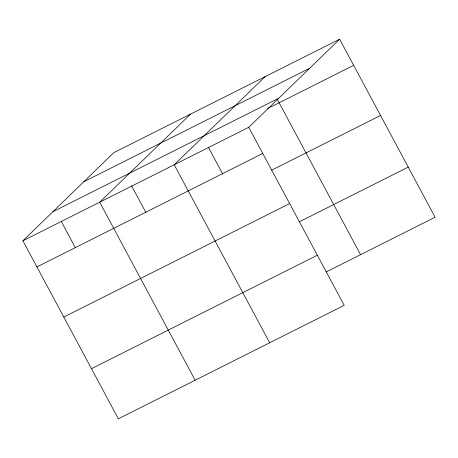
<?xml version="1.0" encoding="UTF-8"?>
<svg xmlns="http://www.w3.org/2000/svg" width="458" height="458" viewBox="0 0 458 458"><rect width="100%" height="100%" fill="white"/><g stroke="black" fill="none" stroke-linecap="round" stroke-linejoin="round"><path stroke-width="0.69" d="M339.647 39.199L248.751 127.318L344.204 305.337L118.353 418.801L22.9 240.776L113.796 152.663L339.647 39.199L435.1 217.224L326.17 271.943M190.585 114.082L99.689 202.201L195.142 380.226M265.113 76.641L174.223 164.76L269.676 342.779M83.797 181.74L309.648 68.276M52.893 211.699L278.745 98.235M267.667 108.546L353.668 65.345M22.9 240.776L248.751 127.318M36.921 266.922L262.772 153.464M271.605 170.187L380.541 115.468M63.794 317.045L289.645 203.581M299.297 221.827L408.227 167.101M91.48 368.679L317.331 255.221M277.462 99.678L360.566 254.665M208.298 147.121L222.743 174.063M131.509 185.696L145.953 212.638M61.298 221.489L75.312 247.635"/></g></svg>
